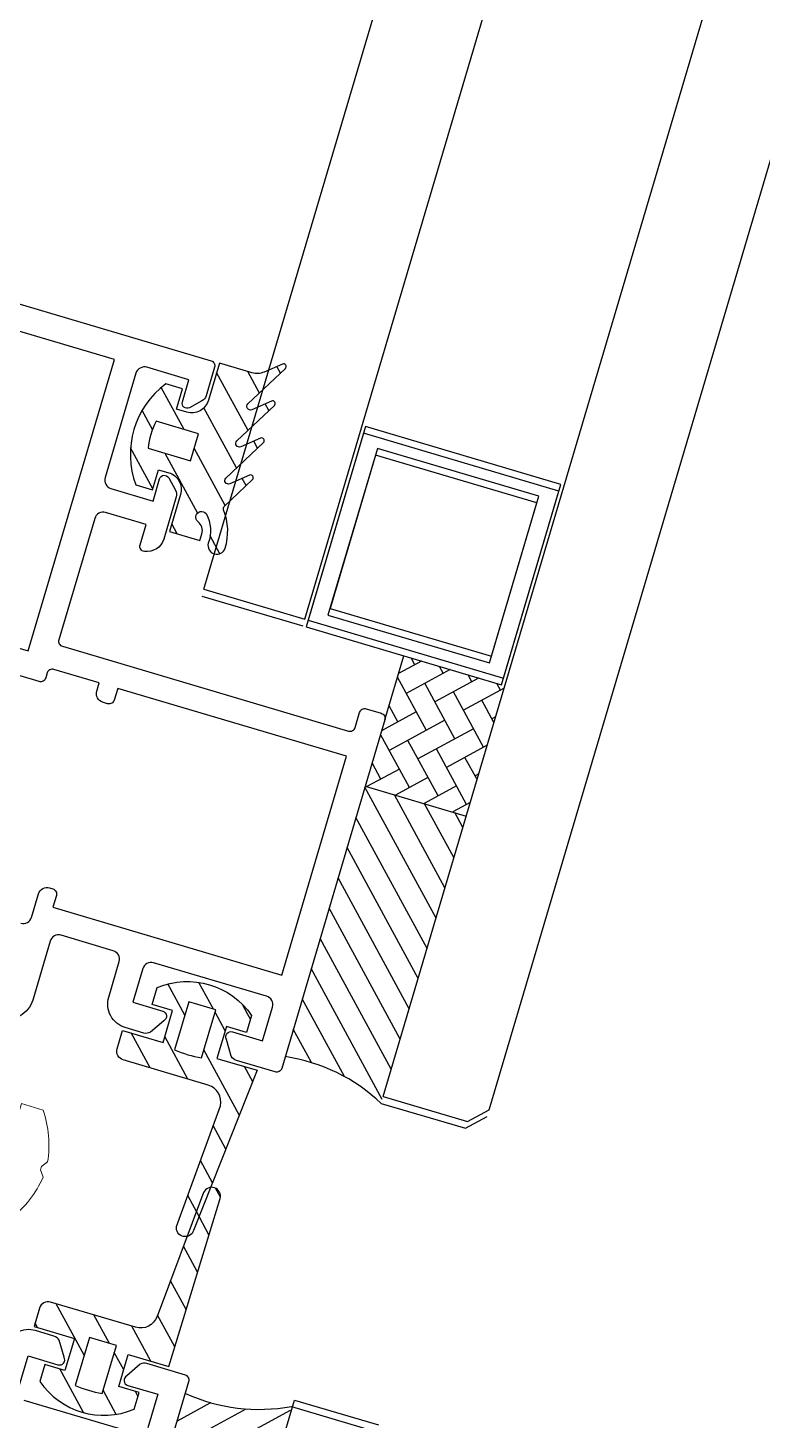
# Model space of a CAD drawing. Header units: millimetres. Extents: x 62878 to 70819, y -67946 to -61850.
# Drawn here: x 67598.23 to 67602.41, y -66895.96 to -66888.03 of the extents above; entities that cross this region are included whole.
import ezdxf

# ---------------------------------------------------------------- set-up
doc = ezdxf.new("R2010")
doc.units = ezdxf.units.MM
doc.layers.add('DOGRAMA', color=171, linetype='Continuous', lineweight=0)
doc.layers.add('DOĞRAMA-yeni', color=40, linetype='Continuous')
pattern_1 = [(118.50578, (67555.23109, -66996.45462), (-0.13950457, -0.07576304), [])]

# ---------------------------------------------------------------- blocks, each defined once
blk = doc.blocks.new('a2we')
at = {"lineweight": 5, "ltscale": 0.5}
for p, q in [((-196.014, -415.287), (-196.593, -417.249)), ((-196.014, -415.287), (-195.464, -417.711)), ((-197.575, -417.606), (-196.575, -417.242)), ((-194.158, -418.262), (-197.575, -417.606)), ((-195.158, -418.626), (-197.575, -417.606)), ((-196.575, -417.242), (-194.158, -418.262)), ((-197.114, -419.743), (-197.114, -418.428)), ((-196.89, -417.895), (-197.096, -418.345)), ((-194.158, -418.262), (-195.158, -418.626)), ((-195.158, -418.626), (-194.926, -419.295)), ((-194.915, -420.634), (-194.915, -419.361)), ((-198.114, -420.107), (-197.114, -419.743)), ((-194.915, -421.404), (-198.114, -420.107)), ((-193.915, -421.04), (-198.114, -420.107)), ((-197.114, -419.743), (-193.915, -421.04)), ((-197.114, -419.743), (-193.915, -421.04)), ((-197.114, -422.297), (-197.114, -420.512)), ((-193.915, -421.04), (-194.915, -421.404)), ((-194.915, -423.189), (-194.915, -421.404)), ((-198.114, -422.661), (-197.114, -422.297)), ((-197.114, -422.297), (-193.915, -423.594)), ((-197.114, -422.297), (-193.915, -423.594)), ((-194.915, -423.958), (-198.114, -422.661)), ((-193.915, -423.594), (-198.114, -422.661)), ((-197.114, -424.851), (-197.114, -423.066)), ((-193.915, -423.594), (-194.915, -423.958)), ((-194.915, -425.743), (-194.915, -423.958)), ((-198.114, -425.215), (-197.114, -424.851)), ((-197.114, -424.851), (-193.915, -426.148)), ((-197.114, -424.851), (-193.915, -426.148)), ((-194.915, -426.512), (-198.114, -425.215)), ((-193.915, -426.148), (-198.114, -425.215)), ((-197.114, -427.305), (-197.114, -425.621)), ((-193.915, -426.148), (-194.915, -426.512)), ((-194.915, -428.197), (-194.915, -426.512)), ((-198.114, -427.669), (-197.114, -427.305)), ((-197.114, -427.305), (-193.915, -428.602)), ((-197.114, -427.305), (-193.915, -428.602)), ((-194.915, -428.966), (-198.114, -427.669)), ((-193.915, -428.602), (-198.114, -427.669)), ((-197.114, -429.559), (-197.114, -428.024)), ((-193.915, -428.602), (-194.915, -428.966)), ((-198.114, -429.923), (-197.114, -429.559)), ((-197.114, -429.559), (-193.915, -430.856)), ((-197.114, -429.559), (-193.915, -430.856)), ((-194.915, -430.451), (-194.915, -428.966)), ((-194.915, -431.22), (-198.114, -429.923)), ((-193.915, -430.856), (-198.114, -429.923)), ((-197.114, -431.813), (-197.114, -430.278)), ((-193.915, -430.856), (-194.915, -431.22)), ((-194.915, -432.705), (-194.915, -431.22)), ((-198.114, -432.177), (-197.114, -431.813)), ((-197.114, -431.813), (-193.915, -433.11)), ((-197.114, -431.813), (-193.915, -433.11)), ((-194.915, -433.474), (-198.114, -432.177)), ((-193.915, -433.11), (-198.114, -432.177)), ((-197.114, -434.067), (-197.114, -432.532)), ((-193.915, -433.11), (-194.915, -433.474)), ((-194.915, -434.959), (-194.915, -433.474)), ((-198.114, -434.431), (-197.114, -434.067)), ((-194.915, -435.729), (-198.114, -434.431)), ((-193.915, -435.365), (-198.114, -434.431)), ((-197.114, -434.067), (-193.915, -435.365)), ((-197.114, -434.067), (-193.915, -435.365)), ((-197.114, -436.364), (-197.114, -434.786)), ((-193.915, -435.365), (-194.915, -435.729)), ((-194.915, -437.256), (-194.915, -435.729)), ((-198.114, -436.728), (-197.114, -436.364)), ((-194.915, -438.025), (-198.114, -436.728)), ((-193.915, -437.661), (-198.114, -436.728)), ((-197.114, -436.364), (-193.915, -437.661)), ((-197.114, -436.364), (-193.915, -437.661)), ((-197.114, -438.661), (-197.114, -437.134)), ((-193.915, -437.661), (-194.915, -438.025)), ((-194.915, -439.553), (-194.915, -438.025)), ((-198.114, -439.025), (-197.114, -438.661)), ((-194.915, -440.322), (-198.114, -439.025)), ((-193.915, -439.958), (-198.114, -439.025)), ((-197.114, -438.661), (-193.915, -439.958)), ((-197.114, -438.661), (-193.915, -439.958)), ((-197.114, -440.958), (-197.114, -439.431)), ((-193.915, -439.958), (-194.915, -440.322)), ((-194.915, -441.85), (-194.915, -440.322)), ((-198.114, -441.322), (-197.114, -440.958)), ((-194.915, -442.619), (-198.114, -441.322)), ((-193.915, -442.255), (-198.114, -441.322)), ((-197.114, -440.958), (-193.915, -442.255)), ((-197.114, -443.254), (-197.114, -441.727)), ((-193.915, -442.255), (-194.915, -442.619)), ((-194.915, -444.145), (-194.915, -442.619)), ((-198.114, -443.618), (-197.114, -443.254)), ((-194.915, -444.915), (-198.114, -443.618)), ((-193.915, -444.551), (-198.114, -443.618)), ((-197.114, -443.254), (-193.915, -444.551)), ((-197.114, -445.554), (-197.114, -444.023)), ((-193.915, -444.551), (-194.915, -444.915)), ((-198.114, -445.918), (-197.114, -445.554)), ((-197.114, -445.554), (-193.915, -446.851)), ((-197.114, -445.554), (-193.915, -446.851)), ((-194.915, -446.446), (-194.915, -444.915)), ((-193.915, -446.851), (-198.114, -445.918)), ((-194.915, -447.215), (-198.114, -445.918)), ((-197.114, -447.854), (-197.114, -446.323)), ((-193.915, -446.851), (-194.915, -447.215)), ((-197.114, -447.854), (-198.114, -448.218)), ((-193.915, -449.151), (-197.114, -447.854)), ((-194.915, -448.746), (-194.915, -447.215)), ((-194.915, -449.515), (-198.114, -448.218)), ((-198.114, -448.218), (-193.915, -449.151)), ((-197.114, -450.154), (-197.114, -448.624)), ((-193.915, -449.151), (-194.915, -449.515)), ((-194.915, -451.046), (-194.915, -449.515)), ((-198.114, -450.518), (-197.114, -450.154)), ((-197.114, -450.154), (-193.915, -451.451)), ((-194.915, -451.815), (-198.114, -450.518)), ((-193.915, -451.451), (-198.114, -450.518)), ((-197.114, -453.287), (-197.114, -450.924)), ((-193.915, -451.451), (-194.915, -451.815)), ((-194.915, -453.287), (-194.915, -451.815)), ((-192.798, -453.287), (-199.231, -453.287)), ((-199.231, -454.583), (-199.231, -453.287)), ((-192.798, -454.583), (-192.798, -453.287))]:
    blk.add_line(p, q, dxfattribs=at)
blk.add_lwpolyline([(-196.469, -455.664), (-196.113, -455.4), (-195.916, -455.4), (-195.56, -455.664)], dxfattribs=at)
for centre, radius, start, end in [((-196.914, -418.428), 0.2, 155.32512, 180), ((-195.115, -419.361), 0.2, 0, 19.11162), ((-195.66, -449.529), 6.188, 234.75731, 262.49049), ((-196.369, -449.529), 6.188, 277.50951, 305.24269)]:
    blk.add_arc(centre, radius, start, end, dxfattribs=at)
blk = doc.blocks.new('SPANDREL PAN.93')
at = {"layer": 'DOĞRAMA-yeni', "color": 122, "lineweight": -2}
for p, q in [((36489.3185, 28164.4291), (36488.839, 28164.2874)), ((36515.706, 28075.1307), (36489.3185, 28164.4291)), ((36515.1023, 28075.0566), (36488.7714, 28164.1632)), ((36516.154, 28077.8491), (36514.2983, 28084.1292)), ((36516.7294, 28078.0191), (36514.9441, 28084.0609)), ((36516.7294, 28078.0191), (36516.154, 28077.8491)), ((36515.706, 28075.1307), (36515.2265, 28074.989)), ((36515.2265, 28074.989), (36515.1023, 28075.0566))]:
    blk.add_line(p, q, dxfattribs=at)
for points in [[(36515.0224, 28077.5147), (36514.6965, 28078.6176), (36515.809, 28078.9463), (36516.1349, 28077.8434)], [(36515.09, 28077.6389), (36514.8208, 28078.55), (36515.7414, 28078.822), (36516.0106, 28077.911)]]:
    blk.add_lwpolyline(points, close=True, dxfattribs=at)

msp = doc.modelspace()

# ---------------------------------------------------------------- hatches: boundary and pattern name
at = {"layer": 'DOGRAMA', "lineweight": -2}
h = msp.add_hatch(dxfattribs=at)
h.set_pattern_fill('ANSI31', color=256, scale=0.05, angle=73.50578, style=0)
h.set_pattern_definition(pattern_1)
edge = h.paths.add_edge_path(flags=16)
edge.add_arc((67599.31, -66890.4609), 0.4, 151.96883, 175.04274)
edge.add_line((67598.9115, -66890.4264), (67599.1531, -66890.4979))
edge.add_line((67599.1531, -66890.4979), (67599.1985, -66890.3445))
edge.add_line((67599.1985, -66890.3445), (67598.9569, -66890.2729))
edge = h.paths.add_edge_path()
edge.add_arc((67599.31, -66890.4609), 0.5, 126.63589, 200.37568)
edge.add_line((67598.8413, -66890.635), (67598.9372, -66890.6634))
edge.add_line((67598.9372, -66890.6634), (67598.9713, -66890.5483))
edge.add_line((67598.9713, -66890.5483), (67599.0288, -66890.5654))
edge.add_arc((67599.0004, -66890.6613), 0.1, -16.49422, 73.50578, ccw=False)
edge.add_line((67599.0963, -66890.6896), (67599.0338, -66890.9006))
edge.add_line((67599.0338, -66890.9006), (67599.2064, -66890.9517))
edge.add_line((67599.2064, -66890.9517), (67599.2176, -66890.9138))
edge.add_arc((67599.1553, -66890.8954), 0.065, 343.50578, 411.91512)
edge.add_arc((67599.2156, -66890.8185), 0.0327, 38.07551, 231.91512, ccw=False)
edge.add_arc((67599.0677, -66890.8962), 0.1993, -20.8439, 29.42201, ccw=False)
edge.add_arc((67599.3023, -66890.9801), 0.05, 165.02039, 342.53363)
edge.add_arc((67599.0415, -66890.8982), 0.3233, 342.56514, 381.89145)
edge.add_arc((67599.3601, -66890.7702), 0.02, 133.50578, 201.89145, ccw=False)
edge.add_line((67599.3463, -66890.7557), (67599.5059, -66890.6042))
edge.add_arc((67599.4956, -66890.5933), 0.015, 313.50578, 473.50578)
edge.add_line((67599.4896, -66890.5796), (67599.3767, -66890.6287))
edge.add_arc((67599.3687, -66890.6103), 0.02, 133.50578, 293.50578, ccw=False)
edge.add_line((67599.355, -66890.5958), (67599.5684, -66890.3932))
edge.add_arc((67599.5581, -66890.3824), 0.015, 313.50578, 473.50578)
edge.add_line((67599.5521, -66890.3686), (67599.4392, -66890.4177))
edge.add_arc((67599.4312, -66890.3994), 0.02, 133.50578, 293.50578, ccw=False)
edge.add_line((67599.4174, -66890.3849), (67599.6308, -66890.1823))
edge.add_arc((67599.6205, -66890.1714), 0.015, 313.50578, 473.50579)
edge.add_line((67599.6145, -66890.1577), (67599.5016, -66890.2068))
edge.add_arc((67599.4937, -66890.1884), 0.02, 133.50578, 293.50578, ccw=False)
edge.add_line((67599.4799, -66890.1739), (67599.6933, -66889.9713))
edge.add_arc((67599.683, -66889.9605), 0.015, 313.50578, 473.50578)
edge.add_line((67599.677, -66889.9467), (67599.5717, -66889.9925))
edge.add_arc((67599.5318, -66889.9008), 0.1, 253.50578, 293.50578, ccw=False)
edge.add_line((67599.5034, -66889.9967), (67599.3177, -66889.9417))
edge.add_line((67599.3177, -66889.9417), (67599.2553, -66890.1527))
edge.add_arc((67599.1594, -66890.1243), 0.1, 253.50578, 343.50578, ccw=False)
edge.add_line((67599.131, -66890.2202), (67599.0735, -66890.2032))
edge.add_line((67599.0735, -66890.2032), (67599.1075, -66890.0881))
edge.add_line((67599.1075, -66890.0881), (67599.0117, -66890.0597))
h = msp.add_hatch(dxfattribs=at)
h.set_pattern_fill('AR-HBONE', color=256, scale=0.03, angle=73.50578, style=0)
h.set_pattern_definition([(208.5058, (67567.1945, -66877.48196), (-0.16272197, 0.04818257), [0.36, -0.12]), (118.5058, (67567.08905, -66877.53923), (-0.16272197, 0.04818257), [0.36, -0.12])])
h.paths.add_polyline_path([(67600.2968, -66891.8482), (67600.3677, -66891.6084), (67600.9431, -66891.7788), (67600.7235, -66892.5204), (67600.1481, -66892.3501)])
h = msp.add_hatch(dxfattribs=at)
h.set_pattern_fill('ANSI31', color=256, scale=0.04, angle=73.50578, style=0)
h.set_pattern_definition([(118.50578, (67549.46754, -67015.91924), (-0.11160365, -0.06061043), [])])
h.paths.add_polyline_path([(67600.096, -66892.623, -0.414214), (67600.0618, -66892.6416), (67599.692, -66893.8905, -0.153231), (67600.2389, -66894.1567), (67600.6449, -66892.7856)])
h.paths.add_polyline_path([(67600.1481, -66892.3501), (67600.0774, -66892.5889, -0.414214), (67600.096, -66892.623), (67600.6449, -66892.7856), (67600.7235, -66892.5204)])
h = msp.add_hatch(dxfattribs=at)
h.set_pattern_fill('ANSI31', color=256, scale=0.05, angle=73.50578, style=0)
h.set_pattern_definition(pattern_1)
edge = h.paths.add_edge_path(flags=16)
edge.add_arc((67599.327, -66893.2389), 0.6683, 246.63011, 260.38146)
edge.add_line((67599.2153, -66893.8978), (67599.2963, -66893.6243))
edge.add_line((67599.2963, -66893.6243), (67599.1429, -66893.5789))
edge.add_line((67599.1429, -66893.5789), (67599.0619, -66893.8523))
edge = h.paths.add_edge_path()
edge.add_line((67598.735, -66893.847), (67598.7662, -66893.7415))
edge.add_line((67598.7662, -66893.7415), (67598.9963, -66893.8097))
edge.add_line((67598.9963, -66893.8097), (67599.0503, -66893.6275))
edge.add_line((67599.0503, -66893.6275), (67598.9352, -66893.5934))
edge.add_line((67598.9352, -66893.5934), (67598.9636, -66893.4975))
edge.add_arc((67599.135, -66893.905), 0.442, 34.19814, 112.81343, ccw=False)
edge.add_line((67599.5006, -66893.6565), (67599.4722, -66893.7524))
edge.add_line((67599.4722, -66893.7524), (67599.3571, -66893.7183))
edge.add_line((67599.3571, -66893.7183), (67599.3032, -66893.9005))
edge.add_line((67599.3032, -66893.9005), (67599.5333, -66893.9687))
edge.add_line((67599.5333, -66893.9687), (67599.1702, -66894.8801))
edge.add_arc((67599.1222, -66894.8659), 0.05, 170.21562, 343.50578, ccw=False)
edge.add_line((67599.073, -66894.8574), (67599.323, -66894.1711))
edge.add_arc((67599.2256, -66894.1487), 0.1, 347.08051, 433.50578)
edge.add_line((67599.254, -66894.0528), (67598.7687, -66893.9091))
edge.add_arc((67598.7829, -66893.8612), 0.05, 163.50578, 253.50578, ccw=False)
h = msp.add_hatch(dxfattribs=at)
h.set_pattern_fill('ANSI31', color=256, scale=0.05, angle=73.50578, style=0)
h.set_pattern_definition(pattern_1)
edge = h.paths.add_edge_path(flags=16)
edge.add_arc((67598.7612, -66895.1498), 0.6683, 246.63011, 260.38146)
edge.add_line((67598.6495, -66895.8087), (67598.7305, -66895.5352))
edge.add_line((67598.7305, -66895.5352), (67598.5771, -66895.4898))
edge.add_line((67598.5771, -66895.4898), (67598.4961, -66895.7632))
edge = h.paths.add_edge_path()
edge.add_line((67598.293, -66895.3222), (67598.2617, -66895.4277))
edge.add_line((67598.2617, -66895.4277), (67598.4919, -66895.4958))
edge.add_line((67598.4919, -66895.4958), (67598.4379, -66895.678))
edge.add_line((67598.4379, -66895.678), (67598.3228, -66895.6439))
edge.add_line((67598.3228, -66895.6439), (67598.2945, -66895.7398))
edge.add_arc((67598.66, -66895.4914), 0.442, 214.19814, 292.81343)
edge.add_line((67598.8314, -66895.8988), (67598.8598, -66895.8029))
edge.add_line((67598.8598, -66895.8029), (67598.7447, -66895.7689))
edge.add_line((67598.7447, -66895.7689), (67598.7987, -66895.5867))
edge.add_line((67598.7987, -66895.5867), (67599.0288, -66895.6548))
edge.add_line((67599.0288, -66895.6548), (67599.3212, -66894.6991))
edge.add_arc((67599.2733, -66894.6849), 0.05, 343.50578, 516.79595)
edge.add_line((67599.2273, -66894.6652), (67598.9626, -66895.3706))
edge.add_arc((67598.8687, -66895.3363), 0.1, 253.50578, 339.93106, ccw=False)
edge.add_line((67598.8403, -66895.4321), (67598.3551, -66895.2885))
edge.add_arc((67598.3409, -66895.3364), 0.05, 73.50578, 163.50578)
h = msp.add_hatch(dxfattribs=at)
h.set_pattern_fill('ANSI31', color=256, scale=0.04, angle=73.50578, style=0)
h.set_pattern_definition([(208.50578, (67623.43781, -66766.10718), (-0.06061043, 0.11160365), [])])
h.paths.add_polyline_path([(67598.7729, -66897.0913, 0.414214), (67598.7544, -66897.0571), (67599.1242, -66895.8082, 0.153231), (67599.7279, -66895.8827), (67599.3219, -66897.2538)])
h.paths.add_polyline_path([(67598.6681, -66897.3486), (67598.7388, -66897.1098, 0.414214), (67598.7729, -66897.0913), (67599.3219, -66897.2538), (67599.2434, -66897.519)])

# ---------------------------------------------------------------- linework, layer by layer
for p, q in [((67599.2171, -66891.2677), (67599.7924, -66891.4381)), ((67600.2599, -66891.9728), (67600.3677, -66891.6084)), ((67600.1481, -66892.3501), (67600.7235, -66892.5204)), ((67600.1481, -66892.3501), (67600.7235, -66892.5204)), ((67600.2389, -66894.1567), (67600.7184, -66894.2987)), ((67600.7184, -66894.2987), (67600.8426, -66894.2312)), ((67599.7279, -66895.8827), (67600.2073, -66896.0246))]:
    msp.add_line(p, q, dxfattribs=at)
at = {"layer": 'DOGRAMA', "lineweight": -2, "ltscale": 0.5}
for points in [[(67596.1919, -66889.0162), (67599.2698, -66889.9276, -0.414214), (67599.2901, -66889.9648), (67599.242, -66890.1272, -0.19911), (67599.2179, -66890.1569), (67599.147, -66890.1954, -0.668097), (67599.1064, -66890.1625), (67599.1438, -66890.0362), (67598.904, -66889.9653, 0.414214), (67598.8419, -66889.999), (67598.6659, -66890.5935, 0.414214), (67598.6996, -66890.6556), (67598.9393, -66890.7266), (67598.9767, -66890.6003, -0.668097), (67599.0287, -66890.5948), (67599.0672, -66890.6658, -0.198962), (67599.0712, -66890.7038), (67599.0002, -66890.9435, -0.372839), (67598.89, -66891.0141, -0.45685), (67598.8655, -66890.9759), (67598.8996, -66890.8608), (67598.6695, -66890.7927, 0.414214), (67598.6073, -66890.8265), (67598.4029, -66891.5168, 0.414214), (67598.4232, -66891.5541), (67600.0532, -66892.0368, 0.414214), (67600.0905, -66892.0165), (67600.116, -66891.9302, -0.414214), (67600.1533, -66891.91), (67600.2396, -66891.9355, -0.414214), (67600.2599, -66891.9728), (67599.6721, -66893.9576, -0.414214), (67599.6349, -66893.9779), (67599.415, -66893.9128, -0.198962), (67599.3853, -66893.8887), (67599.3572, -66893.7926, -0.668048), (67599.3921, -66893.7496), (67599.5624, -66893.8), (67599.6192, -66893.6082, 0.414214), (67599.5854, -66893.5461), (67598.943, -66893.3558, 0.414214), (67598.8809, -66893.3896), (67598.8241, -66893.5814), (67598.9943, -66893.6318, -0.668048), (67599.0001, -66893.6869), (67598.9243, -66893.7522, -0.19911), (67598.8863, -66893.7562), (67598.7815, -66893.7252, -0.414214), (67598.687, -66893.5512), (67598.7466, -66893.3498, 0.414214), (67598.7129, -66893.2877), (67598.4156, -66893.1997, 0.414214), (67598.3535, -66893.2334), (67598.2541, -66893.569, -0.414214), (67598.0677, -66893.6703)], [(67595.9583, -66889.1475, 0.26214), (67595.7048, -66889.3934), (67595.3271, -66890.6687, 0.414214), (67595.3609, -66890.7308), (67595.5143, -66890.7762), (67595.5285, -66890.7283, -0.414214), (67595.5906, -66890.6945), (67595.6098, -66890.7002, -0.414214), (67595.6301, -66890.7375), (67595.6102, -66890.8046), (67598.2278, -66891.5797), (67598.719, -66889.9209), (67596.1014, -66889.1458), (67596.0815, -66889.2129, -0.414214), (67596.0442, -66889.2332), (67596.025, -66889.2275, -0.361813), (67595.9895, -66889.1743)], [(67598.1711, -66895.7867), (67598.2278, -66895.5949), (67598.3981, -66895.6454, 0.668048), (67598.433, -66895.6023), (67598.405, -66895.5062, 0.19911), (67598.3752, -66895.4821), (67598.2704, -66895.4511, 0.414214), (67598.0964, -66895.5456)], [(67598.5563, -66897.7259), (67599.1441, -66895.7411, 0.414214), (67599.1238, -66895.7038), (67598.904, -66895.6387, 0.198962), (67598.8659, -66895.6427), (67598.7901, -66895.708, 0.668048), (67598.7959, -66895.7631), (67598.9662, -66895.8136), (67598.9094, -66896.0053, -0.414214)], [(67598.8472, -66896.0391), (67598.2048, -66895.8489, -0.414214)]]:
    msp.add_lwpolyline(points, format="xyb", dxfattribs=at)
at = {"layer": 'DOGRAMA', "lineweight": -2}
for points in [[(67599.0117, -66890.0597, 0.333333), (67598.8413, -66890.635), (67598.9372, -66890.6634), (67598.9713, -66890.5483), (67599.0288, -66890.5654, -0.414214), (67599.0963, -66890.6896), (67599.0338, -66890.9006), (67599.2064, -66890.9517), (67599.2176, -66890.9138, 0.307685), (67599.1954, -66890.8442, -1.128702), (67599.2413, -66890.7983, -0.222912), (67599.254, -66890.9671, 0.978531), (67599.35, -66890.9951, 0.173298), (67599.3415, -66890.7776, -0.307572), (67599.3463, -66890.7557), (67599.5059, -66890.6042, 0.8391), (67599.4896, -66890.5796), (67599.3767, -66890.6287, -0.8391), (67599.355, -66890.5958), (67599.5684, -66890.3932, 0.8391), (67599.5521, -66890.3686), (67599.4392, -66890.4177, -0.8391), (67599.4174, -66890.3849), (67599.6308, -66890.1823, 0.8391), (67599.6145, -66890.1577), (67599.5016, -66890.2068, -0.8391), (67599.4799, -66890.1739), (67599.6933, -66889.9713, 0.8391), (67599.677, -66889.9467), (67599.5717, -66889.9925, -0.176327), (67599.5034, -66889.9967), (67599.3177, -66889.9417), (67599.2553, -66890.1527, -0.414214), (67599.131, -66890.2202), (67599.0735, -66890.2032), (67599.1075, -66890.0881)], [(67598.9569, -66890.2729, 0.101021), (67598.9115, -66890.4264), (67599.1531, -66890.4979), (67599.1985, -66890.3445)], [(67598.9569, -66890.2729, 0.101021), (67598.9115, -66890.4264), (67599.1531, -66890.4979), (67599.1985, -66890.3445)], [(67598.735, -66893.847), (67598.7662, -66893.7415), (67598.9963, -66893.8097), (67599.0503, -66893.6275), (67598.9352, -66893.5934), (67598.9636, -66893.4975, -0.357143), (67599.5006, -66893.6565), (67599.4722, -66893.7524), (67599.3571, -66893.7183), (67599.3032, -66893.9005), (67599.5333, -66893.9687), (67599.1702, -66894.8801, -0.943095), (67599.073, -66894.8574), (67599.323, -66894.1711, 0.396056), (67599.254, -66894.0528), (67598.7687, -66893.9091, -0.414214)], [(67599.0619, -66893.8523, 0.060074), (67599.2153, -66893.8978), (67599.2963, -66893.6243), (67599.1429, -66893.5789)], [(67598.293, -66895.3222), (67598.2617, -66895.4277), (67598.4919, -66895.4958), (67598.4379, -66895.678), (67598.3228, -66895.6439), (67598.2945, -66895.7398, 0.357143), (67598.8314, -66895.8988), (67598.8598, -66895.8029), (67598.7447, -66895.7689), (67598.7987, -66895.5867), (67599.0288, -66895.6548), (67599.3212, -66894.6991, 0.943095), (67599.2273, -66894.6652), (67598.9626, -66895.3706, -0.396056), (67598.8403, -66895.4321), (67598.3551, -66895.2885, 0.414214)], [(67598.4961, -66895.7632, 0.060074), (67598.6495, -66895.8087), (67598.7305, -66895.5352), (67598.5771, -66895.4898)]]:
    msp.add_lwpolyline(points, format="xyb", close=True, dxfattribs=at)
for points in [[(67600.9239, -66891.7731), (67601.2504, -66890.6704), (67600.1381, -66890.3411), (67599.8116, -66891.4438)], [(67600.8564, -66891.6488), (67601.1261, -66890.7379), (67600.2056, -66890.4654), (67599.9359, -66891.3763)]]:
    msp.add_lwpolyline(points, close=True, dxfattribs=at)
at = {"layer": 'DOGRAMA', "linetype": 'ByBlock', "lineweight": -2}
msp.add_lwpolyline([(67598.1855, -66893.1315, 0.414214), (67598.2476, -66893.0978), (67598.2874, -66892.9636, -0.414214), (67598.3495, -66892.9298), (67598.3687, -66892.9355, -0.414214), (67598.389, -66892.9728), (67598.3691, -66893.0399), (67599.6731, -66893.426), (67600.0422, -66892.1795), (67598.7382, -66891.7934), (67598.7183, -66891.8605, -0.414214), (67598.681, -66891.8808), (67598.6523, -66891.8722, -0.414214), (67598.6185, -66891.8101), (67598.6327, -66891.7622), (67598.3738, -66891.6855, 0.414214), (67598.3365, -66891.7058), (67598.328, -66891.7345, -0.414214), (67598.2907, -66891.7548), (67597.9455, -66891.6526, 0.414214)], format="xyb", dxfattribs=at)
at = {"layer": 'DOGRAMA', "lineweight": -2}
for centre, start, end in [((67599.5413, -66894.895), 46.62002, 81.46691), ((67599.5447, -66894.8836), 245.54466, 280.39155)]:
    msp.add_arc(centre, 1.0157, start, end, dxfattribs=at)

# ---------------------------------------------------------------- block references
at = {"layer": 'DOGRAMA', "linetype": 'ByBlock', "lineweight": -2, "xscale": 0.09999999999876999, "yscale": 0.09999999999876999, "zscale": 0.09999999999876999, "rotation": 73.50578493445082}
msp.add_blockref('a2we', (67560.2, -66862.8022), dxfattribs=at)
at = {"layer": 'DOĞRAMA-yeni', "xscale": -1, "rotation": 359.9643240394448}
for p in [(104098.4679, -94991.9806), (104071.5196, -95082.9903)]:
    msp.add_blockref('SPANDREL PAN.93', p, dxfattribs=at)

doc.saveas('drawing.dxf')
